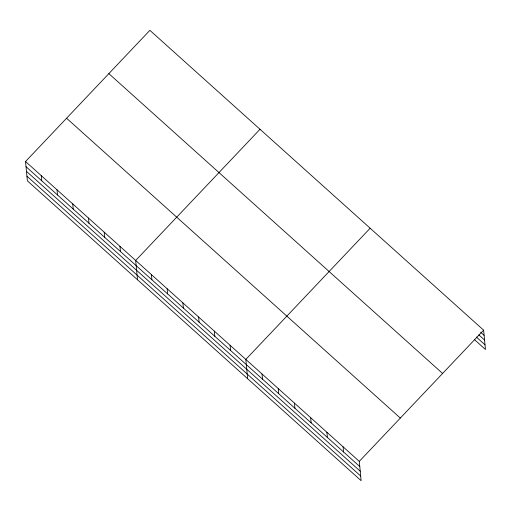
<?xml version="1.0" encoding="UTF-8"?>
<svg xmlns="http://www.w3.org/2000/svg" width="511" height="511" viewBox="0 0 511 511"><rect width="100%" height="100%" fill="white"/><g stroke="black" fill="none" stroke-linecap="round" stroke-linejoin="round"><path stroke-width="0.77" d="M25.55 161.527L359.297 461.363L361.117 480.666L27.377 180.83L25.55 161.527L149.883 30.334L483.623 330.17L485.45 349.473L474.451 339.591M260.016 129.277L135.683 260.469L137.51 279.779M370.149 228.225L245.823 359.418L247.65 378.721M359.297 461.363L483.623 330.17M480.64 332.22L484.115 335.344M478.769 334.807L484.556 340.007M476.322 337.011L485.009 344.81M108.849 73.629L442.596 373.458M66.577 118.233L400.324 418.068M26.042 166.701L359.782 466.537M26.483 171.364L360.223 471.199M26.936 176.167L360.677 476.003M343.085 446.799L343.571 451.973M326.874 432.236L327.366 437.41M310.662 417.672L311.154 422.846M294.451 403.109L294.943 408.283M278.246 388.545L278.731 393.719M262.034 373.982L262.52 379.156M230.091 345.283L230.576 350.457M214.352 331.147L214.844 336.321M198.619 317.012L199.111 322.185M182.887 302.876L183.379 308.05M167.154 288.741L167.64 293.914M151.422 274.605L151.908 279.785M119.951 246.334L120.443 251.514M104.218 232.198L104.71 237.379M88.486 218.063L88.971 223.243M72.754 203.927L73.239 209.108M57.015 189.798L57.507 194.972M41.282 175.663L41.774 180.837"/></g></svg>
